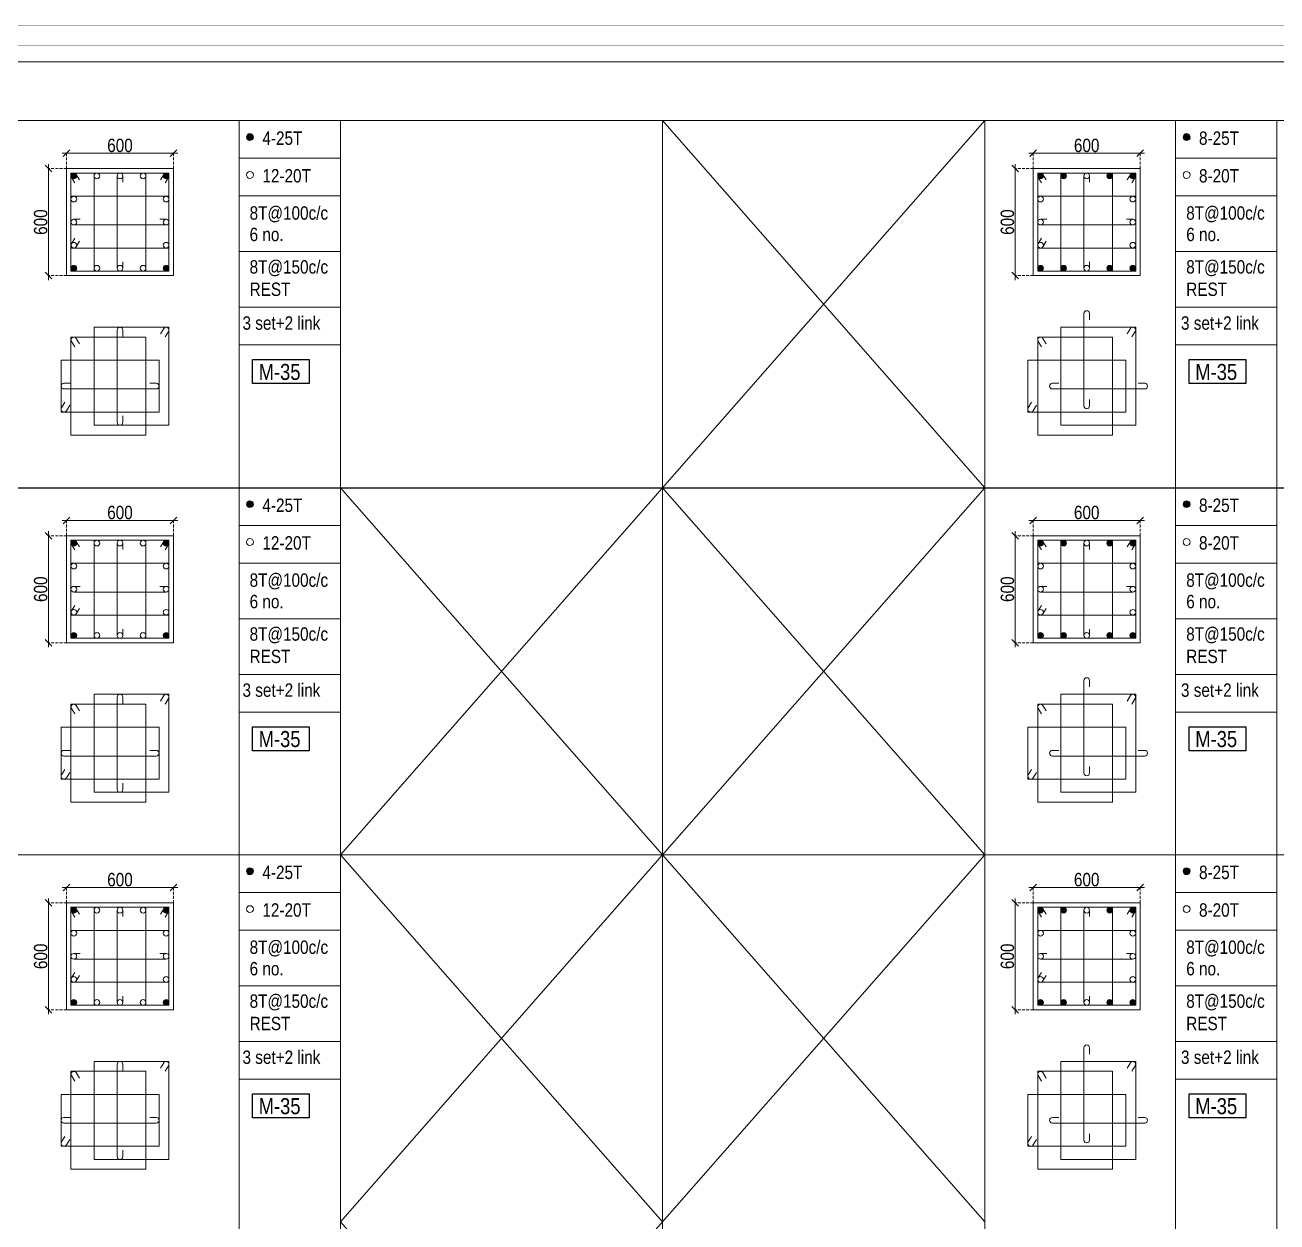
# Model space of a CAD drawing. Header units: millimetres. Extents: x 1112055 to 3390982, y -148532 to 766891.
# Drawn here: x 2237423 to 2265526, y 541078 to 567943 of the extents above; entities that cross this region are included whole.
import ezdxf
from ezdxf.enums import TextEntityAlignment as Align

# ---------------------------------------------------------------- set-up
doc = ezdxf.new("R2010")
doc.units = ezdxf.units.MM
doc.header["$PDMODE"] = 35
doc.header["$PDSIZE"] = -25
doc.linetypes.add('DASHED2', pattern=[0.375, 0.25, -0.125])
doc.linetypes.add('Hidden', pattern=[9.525, 6.35, -3.175])
for name, color, linetype, lineweight in [('B COL. SIZE DIM', 220, 'Continuous', 25), ('B COLSCH', 204, 'Continuous', 20), ('B COLUMN', 1, 'Hidden', 9), ('B STEEL', 34, 'Continuous', 15), ('B TITLE BLOCK', 250, 'Continuous', 0)]:
    doc.layers.add(name, color=color, linetype=linetype, lineweight=lineweight)
doc.layers.add('B TEXT', color=7, linetype='Continuous')
doc.styles.add('dim inside', font='romans.shx', dxfattribs={"width": 0.8, "height": 125})
doc.styles.add('SWINC', font='swissc.ttf')
doc.dimstyles.new('dim inside', dxfattribs={"dimtxt": 125, "dimasz": 100, "dimexe": 0, "dimexo": 0, "dimgap": 10, "dimtad": 0, "dimdec": 0, "dimzin": 0, "dimdsep": 46, "dimtxsty": 'dim inside', "dimblk": 'SMALL', "dimcen": 0.09, "dimadec": 0, "dimazin": 0, "dimtfac": 1, "dimtdec": 0, "dimtofl": 0, "dimtmove": 0, "dimatfit": 3, "dimfxl": 1, "dimtolj": 1, "dimtzin": 0, "dimarcsym": 2})

# ---------------------------------------------------------------- blocks, each defined once
blk = doc.blocks.new('_Oblique')
at = {"color": 0, "linetype": 'ByBlock', "lineweight": -2}
blk.add_line((-0.5, -0.5), (0.5, 0.5), dxfattribs=at)
blk = doc.blocks.new('*D3452')
at = {"layer": 'B COL. SIZE DIM', "color": 250, "lineweight": 9, "ltscale": 250, "transparency": 16777216}
blk.add_line((2259955, 548585), (2262555, 548585), dxfattribs=at)
at = {"layer": 'B COL. SIZE DIM', "color": 250, "linetype": 'DASHED2', "lineweight": 9, "ltscale": 250, "transparency": 16777216}
for p, q in [((2260055, 548240), (2260055, 548585)), ((2262455, 548240), (2262455, 548585))]:
    blk.add_line(p, q, dxfattribs=at)
at = {"layer": 'Defpoints', "color": 0, "transparency": 16777216}
for p in [(2262455, 548585), (2260055, 548240), (2262455, 548240)]:
    blk.add_point(p, dxfattribs=at)
at = {"layer": 'B COL. SIZE DIM', "color": 250, "lineweight": 9, "transparency": 16777216, "xscale": 150, "yscale": 150, "zscale": 150, "rotation": 180}
blk.add_blockref('_Oblique', (2260055, 548585), dxfattribs=at)
at = {"layer": 'B COL. SIZE DIM', "color": 250, "lineweight": 9, "transparency": 16777216, "xscale": 150, "yscale": 150, "zscale": 150}
blk.add_blockref('_Oblique', (2262455, 548585), dxfattribs=at)
at = {"layer": 'B COL. SIZE DIM', "color": 6, "transparency": 16777216, "insert": (2261255, 548760), "char_height": 300, "attachment_point": 5, "style": 'SWINC'}
blk.add_mtext('\\A1;600', dxfattribs=at)
blk = doc.blocks.new('*D3453')
at = {"layer": 'B COL. SIZE DIM', "color": 250, "lineweight": 9, "ltscale": 250, "transparency": 16777216}
blk.add_line((2259651, 548340), (2259651, 545740), dxfattribs=at)
at = {"layer": 'B COL. SIZE DIM', "color": 250, "linetype": 'DASHED2', "lineweight": 9, "ltscale": 250, "transparency": 16777216}
for p, q in [((2260055, 548240), (2259651, 548240)), ((2260055, 545840), (2259651, 545840))]:
    blk.add_line(p, q, dxfattribs=at)
at = {"layer": 'Defpoints', "color": 0, "transparency": 16777216}
for p in [(2260055, 548240), (2259651, 545840), (2260055, 545840)]:
    blk.add_point(p, dxfattribs=at)
at = {"layer": 'B COL. SIZE DIM', "color": 250, "lineweight": 9, "transparency": 16777216, "xscale": 150, "yscale": 150, "zscale": 150}
for p, rotation in [((2259651, 548240), 90), ((2259651, 545840), 270)]:
    blk.add_blockref('_Oblique', p, dxfattribs=dict(at, rotation=rotation))
at = {"layer": 'B COL. SIZE DIM', "color": 6, "transparency": 16777216, "insert": (2259476, 547040), "char_height": 300, "attachment_point": 5, "rotation": 90, "style": 'SWINC'}
blk.add_mtext('\\A1;600', dxfattribs=at)
blk = doc.blocks.new('*D3454')
at = {"layer": 'B COL. SIZE DIM', "color": 250, "lineweight": 9, "ltscale": 250, "transparency": 16777216}
blk.add_line((2259955, 556825), (2262555, 556825), dxfattribs=at)
at = {"layer": 'B COL. SIZE DIM', "color": 250, "linetype": 'DASHED2', "lineweight": 9, "ltscale": 250, "transparency": 16777216}
for p, q in [((2260055, 556480), (2260055, 556825)), ((2262455, 556480), (2262455, 556825))]:
    blk.add_line(p, q, dxfattribs=at)
at = {"layer": 'Defpoints', "color": 0, "transparency": 16777216}
for p in [(2262455, 556825), (2260055, 556480), (2262455, 556480)]:
    blk.add_point(p, dxfattribs=at)
at = {"layer": 'B COL. SIZE DIM', "color": 250, "lineweight": 9, "transparency": 16777216, "xscale": 150, "yscale": 150, "zscale": 150, "rotation": 180}
blk.add_blockref('_Oblique', (2260055, 556825), dxfattribs=at)
at = {"layer": 'B COL. SIZE DIM', "color": 250, "lineweight": 9, "transparency": 16777216, "xscale": 150, "yscale": 150, "zscale": 150}
blk.add_blockref('_Oblique', (2262455, 556825), dxfattribs=at)
at = {"layer": 'B COL. SIZE DIM', "color": 6, "transparency": 16777216, "insert": (2261255, 557000), "char_height": 300, "attachment_point": 5, "style": 'SWINC'}
blk.add_mtext('\\A1;600', dxfattribs=at)
blk = doc.blocks.new('*D3455')
at = {"layer": 'B COL. SIZE DIM', "color": 250, "lineweight": 9, "ltscale": 250, "transparency": 16777216}
blk.add_line((2259651, 556580), (2259651, 553980), dxfattribs=at)
at = {"layer": 'B COL. SIZE DIM', "color": 250, "linetype": 'DASHED2', "lineweight": 9, "ltscale": 250, "transparency": 16777216}
for p, q in [((2260055, 556480), (2259651, 556480)), ((2260055, 554080), (2259651, 554080))]:
    blk.add_line(p, q, dxfattribs=at)
at = {"layer": 'Defpoints', "color": 0, "transparency": 16777216}
for p in [(2260055, 556480), (2259651, 554080), (2260055, 554080)]:
    blk.add_point(p, dxfattribs=at)
at = {"layer": 'B COL. SIZE DIM', "color": 250, "lineweight": 9, "transparency": 16777216, "xscale": 150, "yscale": 150, "zscale": 150}
for p, rotation in [((2259651, 556480), 90), ((2259651, 554080), 270)]:
    blk.add_blockref('_Oblique', p, dxfattribs=dict(at, rotation=rotation))
at = {"layer": 'B COL. SIZE DIM', "color": 6, "transparency": 16777216, "insert": (2259476, 555280), "char_height": 300, "attachment_point": 5, "rotation": 90, "style": 'SWINC'}
blk.add_mtext('\\A1;600', dxfattribs=at)
blk = doc.blocks.new('*D3456')
at = {"layer": 'B COL. SIZE DIM', "color": 250, "lineweight": 9, "ltscale": 250, "transparency": 16777216}
blk.add_line((2259955, 565065), (2262555, 565065), dxfattribs=at)
at = {"layer": 'B COL. SIZE DIM', "color": 250, "linetype": 'DASHED2', "lineweight": 9, "ltscale": 250, "transparency": 16777216}
for p, q in [((2260055, 564720), (2260055, 565065)), ((2262455, 564720), (2262455, 565065))]:
    blk.add_line(p, q, dxfattribs=at)
at = {"layer": 'Defpoints', "color": 0, "transparency": 16777216}
for p in [(2262455, 565065), (2260055, 564720), (2262455, 564720)]:
    blk.add_point(p, dxfattribs=at)
at = {"layer": 'B COL. SIZE DIM', "color": 250, "lineweight": 9, "transparency": 16777216, "xscale": 150, "yscale": 150, "zscale": 150, "rotation": 180}
blk.add_blockref('_Oblique', (2260055, 565065), dxfattribs=at)
at = {"layer": 'B COL. SIZE DIM', "color": 250, "lineweight": 9, "transparency": 16777216, "xscale": 150, "yscale": 150, "zscale": 150}
blk.add_blockref('_Oblique', (2262455, 565065), dxfattribs=at)
at = {"layer": 'B COL. SIZE DIM', "color": 6, "transparency": 16777216, "insert": (2261255, 565240), "char_height": 300, "attachment_point": 5, "style": 'SWINC'}
blk.add_mtext('\\A1;600', dxfattribs=at)
blk = doc.blocks.new('*D3457')
at = {"layer": 'B COL. SIZE DIM', "color": 250, "lineweight": 9, "ltscale": 250, "transparency": 16777216}
blk.add_line((2259651, 564820), (2259651, 562220), dxfattribs=at)
at = {"layer": 'B COL. SIZE DIM', "color": 250, "linetype": 'DASHED2', "lineweight": 9, "ltscale": 250, "transparency": 16777216}
for p, q in [((2260055, 564720), (2259651, 564720)), ((2260055, 562320), (2259651, 562320))]:
    blk.add_line(p, q, dxfattribs=at)
at = {"layer": 'Defpoints', "color": 0, "transparency": 16777216}
for p in [(2260055, 564720), (2259651, 562320), (2260055, 562320)]:
    blk.add_point(p, dxfattribs=at)
at = {"layer": 'B COL. SIZE DIM', "color": 250, "lineweight": 9, "transparency": 16777216, "xscale": 150, "yscale": 150, "zscale": 150}
for p, rotation in [((2259651, 564720), 90), ((2259651, 562320), 270)]:
    blk.add_blockref('_Oblique', p, dxfattribs=dict(at, rotation=rotation))
at = {"layer": 'B COL. SIZE DIM', "color": 6, "transparency": 16777216, "insert": (2259476, 563520), "char_height": 300, "attachment_point": 5, "rotation": 90, "style": 'SWINC'}
blk.add_mtext('\\A1;600', dxfattribs=at)
blk = doc.blocks.new('*D3388')
at = {"layer": 'B COL. SIZE DIM', "color": 250, "lineweight": 9, "ltscale": 250, "transparency": 16777216}
blk.add_line((2238254, 548585), (2240854, 548585), dxfattribs=at)
at = {"layer": 'B COL. SIZE DIM', "color": 250, "linetype": 'DASHED2', "lineweight": 9, "ltscale": 250, "transparency": 16777216}
for p, q in [((2238354, 548240), (2238354, 548585)), ((2240754, 548240), (2240754, 548585))]:
    blk.add_line(p, q, dxfattribs=at)
at = {"layer": 'Defpoints', "color": 0, "transparency": 16777216}
for p in [(2240754, 548585), (2238354, 548240), (2240754, 548240)]:
    blk.add_point(p, dxfattribs=at)
at = {"layer": 'B COL. SIZE DIM', "color": 250, "lineweight": 9, "transparency": 16777216, "xscale": 150, "yscale": 150, "zscale": 150, "rotation": 180}
blk.add_blockref('_Oblique', (2238354, 548585), dxfattribs=at)
at = {"layer": 'B COL. SIZE DIM', "color": 250, "lineweight": 9, "transparency": 16777216, "xscale": 150, "yscale": 150, "zscale": 150}
blk.add_blockref('_Oblique', (2240754, 548585), dxfattribs=at)
at = {"layer": 'B COL. SIZE DIM', "color": 6, "transparency": 16777216, "insert": (2239554, 548760), "char_height": 300, "attachment_point": 5, "style": 'SWINC'}
blk.add_mtext('\\A1;600', dxfattribs=at)
blk = doc.blocks.new('*D3389')
at = {"layer": 'B COL. SIZE DIM', "color": 250, "lineweight": 9, "ltscale": 250, "transparency": 16777216}
blk.add_line((2237950, 548340), (2237950, 545740), dxfattribs=at)
at = {"layer": 'B COL. SIZE DIM', "color": 250, "linetype": 'DASHED2', "lineweight": 9, "ltscale": 250, "transparency": 16777216}
for p, q in [((2238354, 548240), (2237950, 548240)), ((2238354, 545840), (2237950, 545840))]:
    blk.add_line(p, q, dxfattribs=at)
at = {"layer": 'Defpoints', "color": 0, "transparency": 16777216}
for p in [(2238354, 548240), (2237950, 545840), (2238354, 545840)]:
    blk.add_point(p, dxfattribs=at)
at = {"layer": 'B COL. SIZE DIM', "color": 250, "lineweight": 9, "transparency": 16777216, "xscale": 150, "yscale": 150, "zscale": 150}
for p, rotation in [((2237950, 548240), 90), ((2237950, 545840), 270)]:
    blk.add_blockref('_Oblique', p, dxfattribs=dict(at, rotation=rotation))
at = {"layer": 'B COL. SIZE DIM', "color": 6, "transparency": 16777216, "insert": (2237775, 547040), "char_height": 300, "attachment_point": 5, "rotation": 90, "style": 'SWINC'}
blk.add_mtext('\\A1;600', dxfattribs=at)
blk = doc.blocks.new('*D3390')
at = {"layer": 'B COL. SIZE DIM', "color": 250, "lineweight": 9, "ltscale": 250, "transparency": 16777216}
blk.add_line((2238254, 556825), (2240854, 556825), dxfattribs=at)
at = {"layer": 'B COL. SIZE DIM', "color": 250, "linetype": 'DASHED2', "lineweight": 9, "ltscale": 250, "transparency": 16777216}
for p, q in [((2238354, 556480), (2238354, 556825)), ((2240754, 556480), (2240754, 556825))]:
    blk.add_line(p, q, dxfattribs=at)
at = {"layer": 'Defpoints', "color": 0, "transparency": 16777216}
for p in [(2240754, 556825), (2238354, 556480), (2240754, 556480)]:
    blk.add_point(p, dxfattribs=at)
at = {"layer": 'B COL. SIZE DIM', "color": 250, "lineweight": 9, "transparency": 16777216, "xscale": 150, "yscale": 150, "zscale": 150, "rotation": 180}
blk.add_blockref('_Oblique', (2238354, 556825), dxfattribs=at)
at = {"layer": 'B COL. SIZE DIM', "color": 250, "lineweight": 9, "transparency": 16777216, "xscale": 150, "yscale": 150, "zscale": 150}
blk.add_blockref('_Oblique', (2240754, 556825), dxfattribs=at)
at = {"layer": 'B COL. SIZE DIM', "color": 6, "transparency": 16777216, "insert": (2239554, 557000), "char_height": 300, "attachment_point": 5, "style": 'SWINC'}
blk.add_mtext('\\A1;600', dxfattribs=at)
blk = doc.blocks.new('*D3391')
at = {"layer": 'B COL. SIZE DIM', "color": 250, "lineweight": 9, "ltscale": 250, "transparency": 16777216}
blk.add_line((2237950, 556580), (2237950, 553980), dxfattribs=at)
at = {"layer": 'B COL. SIZE DIM', "color": 250, "linetype": 'DASHED2', "lineweight": 9, "ltscale": 250, "transparency": 16777216}
for p, q in [((2238354, 556480), (2237950, 556480)), ((2238354, 554080), (2237950, 554080))]:
    blk.add_line(p, q, dxfattribs=at)
at = {"layer": 'Defpoints', "color": 0, "transparency": 16777216}
for p in [(2238354, 556480), (2237950, 554080), (2238354, 554080)]:
    blk.add_point(p, dxfattribs=at)
at = {"layer": 'B COL. SIZE DIM', "color": 250, "lineweight": 9, "transparency": 16777216, "xscale": 150, "yscale": 150, "zscale": 150}
for p, rotation in [((2237950, 556480), 90), ((2237950, 554080), 270)]:
    blk.add_blockref('_Oblique', p, dxfattribs=dict(at, rotation=rotation))
at = {"layer": 'B COL. SIZE DIM', "color": 6, "transparency": 16777216, "insert": (2237775, 555280), "char_height": 300, "attachment_point": 5, "rotation": 90, "style": 'SWINC'}
blk.add_mtext('\\A1;600', dxfattribs=at)
blk = doc.blocks.new('*D3392')
at = {"layer": 'B COL. SIZE DIM', "color": 250, "lineweight": 9, "ltscale": 250, "transparency": 16777216}
blk.add_line((2238254, 565065), (2240854, 565065), dxfattribs=at)
at = {"layer": 'B COL. SIZE DIM', "color": 250, "linetype": 'DASHED2', "lineweight": 9, "ltscale": 250, "transparency": 16777216}
for p, q in [((2238354, 564720), (2238354, 565065)), ((2240754, 564720), (2240754, 565065))]:
    blk.add_line(p, q, dxfattribs=at)
at = {"layer": 'Defpoints', "color": 0, "transparency": 16777216}
for p in [(2240754, 565065), (2238354, 564720), (2240754, 564720)]:
    blk.add_point(p, dxfattribs=at)
at = {"layer": 'B COL. SIZE DIM', "color": 250, "lineweight": 9, "transparency": 16777216, "xscale": 150, "yscale": 150, "zscale": 150, "rotation": 180}
blk.add_blockref('_Oblique', (2238354, 565065), dxfattribs=at)
at = {"layer": 'B COL. SIZE DIM', "color": 250, "lineweight": 9, "transparency": 16777216, "xscale": 150, "yscale": 150, "zscale": 150}
blk.add_blockref('_Oblique', (2240754, 565065), dxfattribs=at)
at = {"layer": 'B COL. SIZE DIM', "color": 6, "transparency": 16777216, "insert": (2239554, 565240), "char_height": 300, "attachment_point": 5, "style": 'SWINC'}
blk.add_mtext('\\A1;600', dxfattribs=at)
blk = doc.blocks.new('*D3393')
at = {"layer": 'B COL. SIZE DIM', "color": 250, "lineweight": 9, "ltscale": 250, "transparency": 16777216}
blk.add_line((2237950, 564820), (2237950, 562220), dxfattribs=at)
at = {"layer": 'B COL. SIZE DIM', "color": 250, "linetype": 'DASHED2', "lineweight": 9, "ltscale": 250, "transparency": 16777216}
for p, q in [((2238354, 564720), (2237950, 564720)), ((2238354, 562320), (2237950, 562320))]:
    blk.add_line(p, q, dxfattribs=at)
at = {"layer": 'Defpoints', "color": 0, "transparency": 16777216}
for p in [(2238354, 564720), (2237950, 562320), (2238354, 562320)]:
    blk.add_point(p, dxfattribs=at)
at = {"layer": 'B COL. SIZE DIM', "color": 250, "lineweight": 9, "transparency": 16777216, "xscale": 150, "yscale": 150, "zscale": 150}
for p, rotation in [((2237950, 564720), 90), ((2237950, 562320), 270)]:
    blk.add_blockref('_Oblique', p, dxfattribs=dict(at, rotation=rotation))
at = {"layer": 'B COL. SIZE DIM', "color": 6, "transparency": 16777216, "insert": (2237775, 563520), "char_height": 300, "attachment_point": 5, "rotation": 90, "style": 'SWINC'}
blk.add_mtext('\\A1;600', dxfattribs=at)

msp = doc.modelspace()

# ---------------------------------------------------------------- hatches: boundary and pattern name
at = {"layer": 'B STEEL', "lineweight": 9, "ltscale": 0.5}
h = msp.add_hatch(color=34, dxfattribs=at)
edge = h.paths.add_edge_path()
edge.add_arc((2242472.6, 565428.9), 76.8, 0, 360)
h = msp.add_hatch(color=34, dxfattribs=at)
edge = h.paths.add_edge_path()
edge.add_arc((2263498, 565428.9), 76.8, 0, 360)
h = msp.add_hatch(color=34, dxfattribs=at)
edge = h.paths.add_edge_path()
edge.add_arc((2238518.2, 564555.7), 64, 0, 360)
h = msp.add_hatch(color=34, dxfattribs=at)
edge = h.paths.add_edge_path()
edge.add_arc((2240590.2, 564555.7), 64, 180, 540, ccw=False)
h = msp.add_hatch(color=34, dxfattribs=at)
edge = h.paths.add_edge_path()
edge.add_arc((2260218.9, 564555.7), 64, 0, 360)
at = {"layer": 'B STEEL'}
h = msp.add_hatch(color=34, dxfattribs=at)
edge = h.paths.add_edge_path()
edge.add_arc((2260736.9, 564555.7), 64, 0, 360)
h = msp.add_hatch(color=34, dxfattribs=at)
edge = h.paths.add_edge_path()
edge.add_arc((2261772.8, 564555.7), 64, 0, 360)
at = {"layer": 'B STEEL', "lineweight": 9, "ltscale": 0.5}
h = msp.add_hatch(color=34, dxfattribs=at)
edge = h.paths.add_edge_path()
edge.add_arc((2262290.8, 564555.7), 64, 180, 540, ccw=False)
h = msp.add_hatch(color=34, dxfattribs=at)
edge = h.paths.add_edge_path()
edge.add_arc((2238518.2, 562483.8), 64, 0, 360, ccw=False)
h = msp.add_hatch(color=34, dxfattribs=at)
edge = h.paths.add_edge_path()
edge.add_arc((2240590.2, 562483.8), 64, -180, 180)
h = msp.add_hatch(color=34, dxfattribs=at)
edge = h.paths.add_edge_path()
edge.add_arc((2260218.9, 562483.8), 64, 0, 360, ccw=False)
at = {"layer": 'B STEEL'}
h = msp.add_hatch(color=34, dxfattribs=at)
edge = h.paths.add_edge_path()
edge.add_arc((2260736.9, 562483.8), 64, 0, 360)
h = msp.add_hatch(color=34, dxfattribs=at)
edge = h.paths.add_edge_path()
edge.add_arc((2261772.8, 562483.8), 64, 0, 360)
at = {"layer": 'B STEEL', "lineweight": 9, "ltscale": 0.5}
h = msp.add_hatch(color=34, dxfattribs=at)
edge = h.paths.add_edge_path()
edge.add_arc((2262290.8, 562483.8), 64, -180, 180)
h = msp.add_hatch(color=34, dxfattribs=at)
edge = h.paths.add_edge_path()
edge.add_arc((2242472.6, 557189.1), 76.8, 0, 360)
h = msp.add_hatch(color=34, dxfattribs=at)
edge = h.paths.add_edge_path()
edge.add_arc((2263498, 557189.1), 76.8, 0, 360)
h = msp.add_hatch(color=34, dxfattribs=at)
edge = h.paths.add_edge_path()
edge.add_arc((2238518.2, 556315.9), 64, 0, 360)
h = msp.add_hatch(color=34, dxfattribs=at)
edge = h.paths.add_edge_path()
edge.add_arc((2240590.2, 556315.9), 64, 180, 540, ccw=False)
h = msp.add_hatch(color=34, dxfattribs=at)
edge = h.paths.add_edge_path()
edge.add_arc((2260218.9, 556315.9), 64, 0, 360)
at = {"layer": 'B STEEL'}
h = msp.add_hatch(color=34, dxfattribs=at)
edge = h.paths.add_edge_path()
edge.add_arc((2260736.9, 556315.9), 64, 0, 360)
h = msp.add_hatch(color=34, dxfattribs=at)
edge = h.paths.add_edge_path()
edge.add_arc((2261772.8, 556315.9), 64, 0, 360)
at = {"layer": 'B STEEL', "lineweight": 9, "ltscale": 0.5}
h = msp.add_hatch(color=34, dxfattribs=at)
edge = h.paths.add_edge_path()
edge.add_arc((2262290.8, 556315.9), 64, 180, 540, ccw=False)
h = msp.add_hatch(color=34, dxfattribs=at)
edge = h.paths.add_edge_path()
edge.add_arc((2238518.2, 554243.9), 64, 0, 360, ccw=False)
h = msp.add_hatch(color=34, dxfattribs=at)
edge = h.paths.add_edge_path()
edge.add_arc((2240590.2, 554243.9), 64, -180, 180)
h = msp.add_hatch(color=34, dxfattribs=at)
edge = h.paths.add_edge_path()
edge.add_arc((2260218.9, 554243.9), 64, 0, 360, ccw=False)
at = {"layer": 'B STEEL'}
h = msp.add_hatch(color=34, dxfattribs=at)
edge = h.paths.add_edge_path()
edge.add_arc((2260736.9, 554243.9), 64, 0, 360)
h = msp.add_hatch(color=34, dxfattribs=at)
edge = h.paths.add_edge_path()
edge.add_arc((2261772.8, 554243.9), 64, 0, 360)
at = {"layer": 'B STEEL', "lineweight": 9, "ltscale": 0.5}
h = msp.add_hatch(color=34, dxfattribs=at)
edge = h.paths.add_edge_path()
edge.add_arc((2262290.8, 554243.9), 64, -180, 180)
h = msp.add_hatch(color=34, dxfattribs=at)
edge = h.paths.add_edge_path()
edge.add_arc((2242472.6, 548949.2), 76.8, 0, 360)
h = msp.add_hatch(color=34, dxfattribs=at)
edge = h.paths.add_edge_path()
edge.add_arc((2263498, 548949.2), 76.8, 0, 360)
h = msp.add_hatch(color=34, dxfattribs=at)
edge = h.paths.add_edge_path()
edge.add_arc((2238518.2, 548076), 64, 0, 360)
h = msp.add_hatch(color=34, dxfattribs=at)
edge = h.paths.add_edge_path()
edge.add_arc((2240590.2, 548076), 64, 180, 540, ccw=False)
h = msp.add_hatch(color=34, dxfattribs=at)
edge = h.paths.add_edge_path()
edge.add_arc((2260218.9, 548076), 64, 0, 360)
at = {"layer": 'B STEEL'}
h = msp.add_hatch(color=34, dxfattribs=at)
edge = h.paths.add_edge_path()
edge.add_arc((2260736.9, 548076), 64, 0, 360)
h = msp.add_hatch(color=34, dxfattribs=at)
edge = h.paths.add_edge_path()
edge.add_arc((2261772.8, 548076), 64, 0, 360)
at = {"layer": 'B STEEL', "lineweight": 9, "ltscale": 0.5}
h = msp.add_hatch(color=34, dxfattribs=at)
edge = h.paths.add_edge_path()
edge.add_arc((2262290.8, 548076), 64, 180, 540, ccw=False)
h = msp.add_hatch(color=34, dxfattribs=at)
edge = h.paths.add_edge_path()
edge.add_arc((2238518.2, 546004.1), 64, 0, 360, ccw=False)
h = msp.add_hatch(color=34, dxfattribs=at)
edge = h.paths.add_edge_path()
edge.add_arc((2240590.2, 546004.1), 64, -180, 180)
h = msp.add_hatch(color=34, dxfattribs=at)
edge = h.paths.add_edge_path()
edge.add_arc((2260218.9, 546004.1), 64, 0, 360, ccw=False)
at = {"layer": 'B STEEL'}
h = msp.add_hatch(color=34, dxfattribs=at)
edge = h.paths.add_edge_path()
edge.add_arc((2260736.9, 546004.1), 64, 0, 360)
h = msp.add_hatch(color=34, dxfattribs=at)
edge = h.paths.add_edge_path()
edge.add_arc((2261772.8, 546004.1), 64, 0, 360)
at = {"layer": 'B STEEL', "lineweight": 9, "ltscale": 0.5}
h = msp.add_hatch(color=34, dxfattribs=at)
edge = h.paths.add_edge_path()
edge.add_arc((2262290.8, 546004.1), 64, -180, 180)

# ---------------------------------------------------------------- linework, layer by layer
msp.add_line((2210905.9, 557557.4), (2341712.4, 557557.4))
at = {"layer": 'B COLSCH', "color": 250, "lineweight": 0}
for p, q in [((2210905.9, 567116.2), (2340021.1, 567116.2)), ((2210905.9, 565797.2), (2340021.1, 565797.2)), ((2242226.3, 565797.2), (2242226.3, 516358.1)), ((2244500.7, 565797.2), (2244500.7, 507483)), ((2251734.2, 565797.2), (2251734.2, 507483)), ((2258967.8, 565797.2), (2258967.8, 507483)), ((2263251.8, 565797.2), (2263251.8, 516358.1)), ((2265526.1, 565797.2), (2265526.1, 507483)), ((2242226.3, 564952.2), (2244500.7, 564952.2)), ((2263251.8, 564952.2), (2265526.1, 564952.2)), ((2242226.3, 564107.2), (2244500.7, 564107.2)), ((2263251.8, 564107.2), (2265526.1, 564107.2)), ((2242226.3, 562857.5), (2244500.7, 562857.5)), ((2263251.8, 562857.5), (2265526.1, 562857.5)), ((2242226.3, 561607.7), (2244500.7, 561607.7)), ((2263251.8, 561607.7), (2265526.1, 561607.7)), ((2242226.3, 560762.7), (2244500.7, 560762.7)), ((2263251.8, 560762.7), (2265526.1, 560762.7)), ((2210905.9, 557557.4), (2340021.1, 557557.4)), ((2242226.3, 556712.4), (2244500.7, 556712.4)), ((2263251.8, 556712.4), (2265526.1, 556712.4)), ((2242226.3, 555867.4), (2244500.7, 555867.4)), ((2263251.8, 555867.4), (2265526.1, 555867.4)), ((2242226.3, 554617.6), (2244500.7, 554617.6)), ((2263251.8, 554617.6), (2265526.1, 554617.6)), ((2242226.3, 553367.8), (2244500.7, 553367.8)), ((2263251.8, 553367.8), (2265526.1, 553367.8)), ((2242226.3, 552522.8), (2244500.7, 552522.8)), ((2263251.8, 552522.8), (2265526.1, 552522.8)), ((2210905.9, 549317.5), (2340021.1, 549317.5)), ((2242226.3, 548472.5), (2244500.7, 548472.5)), ((2263251.8, 548472.5), (2265526.1, 548472.5)), ((2242226.3, 547627.5), (2244500.7, 547627.5)), ((2263251.8, 547627.5), (2265526.1, 547627.5)), ((2242226.3, 546377.8), (2244500.7, 546377.8)), ((2263251.8, 546377.8), (2265526.1, 546377.8)), ((2242226.3, 545128), (2244500.7, 545128)), ((2263251.8, 545128), (2265526.1, 545128)), ((2242226.3, 544283), (2244500.7, 544283)), ((2263251.8, 544283), (2265526.1, 544283))]:
    msp.add_line(p, q, dxfattribs=at)
for points in [[(2258967.8, 541077.7), (2258967.8, 541077.7), (2251734.2, 549317.5), (2258967.8, 557557.4), (2251734.2, 565797.2)], [(2251734.2, 541077.7), (2251734.2, 541077.7), (2258967.8, 549317.5), (2251734.2, 557557.4), (2258967.8, 565797.2)], [(2244500.7, 532837.8), (2244500.7, 532837.8), (2251734.2, 541077.7), (2244500.7, 549317.5), (2251734.2, 557557.4)], [(2251734.2, 532837.8), (2251734.2, 532837.8), (2244500.7, 541077.7), (2251734.2, 549317.5), (2244500.7, 557557.4)]]:
    msp.add_lwpolyline(points, dxfattribs=at)
at = {"layer": 'B COLUMN', "color": 1, "linetype": 'ByBlock', "lineweight": 20}
for points in [[(2238354.2, 562319.7), (2240754.2, 562319.7), (2240754.2, 564719.7), (2238354.2, 564719.7)], [(2260054.9, 562319.7), (2262454.9, 562319.7), (2262454.9, 564719.7), (2260054.9, 564719.7)], [(2238354.2, 554079.9), (2240754.2, 554079.9), (2240754.2, 556479.9), (2238354.2, 556479.9)], [(2260054.9, 554079.9), (2262454.9, 554079.9), (2262454.9, 556479.9), (2260054.9, 556479.9)], [(2238354.2, 545840.1), (2240754.2, 545840.1), (2240754.2, 548240.1), (2238354.2, 548240.1)], [(2260054.9, 545840.1), (2262454.9, 545840.1), (2262454.9, 548240.1), (2260054.9, 548240.1)]]:
    msp.add_lwpolyline(points, close=True, dxfattribs=at)
at = {"layer": 'B STEEL', "color": 34, "lineweight": 9, "ltscale": 0.5}
for points in [[(2238538.5, 564400.7), (2238463.7, 564522.2, -1), (2238572.8, 564589.3), (2238647.5, 564467.8)], [(2239618.2, 562626.4), (2239618.2, 562483.8, -1), (2239490.2, 562483.8), (2239490.2, 564555.7, -1), (2239618.2, 564555.7), (2239618.2, 564413.1)], [(2240570, 564400.7), (2240644.7, 564522.2, 1), (2240535.7, 564589.3), (2240460.9, 564467.8)], [(2260239.1, 564400.7), (2260164.4, 564522.2, -1), (2260273.4, 564589.3), (2260348.2, 564467.8)], [(2261318.9, 562626.4), (2261318.9, 562483.8, -1), (2261190.8, 562483.8), (2261190.8, 564555.7, -1), (2261318.9, 564555.7), (2261318.9, 564413.1)], [(2262270.6, 564400.7), (2262345.4, 564522.2, 1), (2262236.3, 564589.3), (2262161.5, 564467.8)], [(2240447.6, 563583.8), (2240590.2, 563583.8, -1), (2240590.2, 563455.7), (2238518.2, 563455.7, -1), (2238518.2, 563583.8), (2238660.9, 563583.8)], [(2262148.2, 563583.8), (2262290.8, 563583.8, -1), (2262290.8, 563455.7), (2260218.9, 563455.7, -1), (2260218.9, 563583.8), (2260361.5, 563583.8)], [(2238538.5, 563156.8), (2238463.7, 563035.3, 1), (2238572.8, 562968.2), (2238647.5, 563089.7)], [(2260239.1, 563156.8), (2260164.4, 563035.3, 1), (2260273.4, 562968.2), (2260348.2, 563089.7)], [(2261318.9, 559538.9), (2261318.9, 559396.3, -1), (2261190.8, 559396.3), (2261190.8, 561468.2, -1), (2261318.9, 561468.2), (2261318.9, 561325.6)], [(2239618.2, 559168.6), (2239618.2, 559026, -1), (2239490.2, 559026), (2239490.2, 561097.9, -1), (2239618.2, 561097.9), (2239618.2, 560955.3)], [(2240570, 560942.9), (2240644.7, 561064.4, 1), (2240535.7, 561131.5), (2240460.9, 561010)], [(2262270.6, 560942.9), (2262345.4, 561064.4, 1), (2262236.3, 561131.5), (2262161.5, 561010)], [(2238538.5, 560719.8), (2238463.7, 560841.3, -1), (2238572.8, 560908.4), (2238647.5, 560786.9)], [(2260239.1, 560719.8), (2260164.4, 560841.3, -1), (2260273.4, 560908.4), (2260348.2, 560786.9)], [(2240226.3, 559902.9), (2240368.9, 559902.9, -1), (2240368.9, 559774.9), (2238297, 559774.9, -1), (2238297, 559902.9), (2238439.6, 559902.9)], [(2262413.8, 559902.9), (2262556.4, 559902.9, -1), (2262556.4, 559774.9), (2260484.4, 559774.9, -1), (2260484.4, 559902.9), (2260627.1, 559902.9)], [(2238317.2, 559475.9), (2238242.4, 559354.5, 1), (2238351.5, 559287.3), (2238426.2, 559408.8)], [(2260017.8, 559475.9), (2259943.1, 559354.5, 1), (2260052.1, 559287.3), (2260126.9, 559408.8)], [(2238538.5, 556160.8), (2238463.7, 556282.3, -1), (2238572.8, 556349.4), (2238647.5, 556228)], [(2239618.2, 554386.6), (2239618.2, 554243.9, -1), (2239490.2, 554243.9), (2239490.2, 556315.9, -1), (2239618.2, 556315.9), (2239618.2, 556173.2)], [(2240570, 556160.8), (2240644.7, 556282.3, 1), (2240535.7, 556349.4), (2240460.9, 556228)], [(2260239.1, 556160.8), (2260164.4, 556282.3, -1), (2260273.4, 556349.4), (2260348.2, 556228)], [(2261318.9, 554386.6), (2261318.9, 554243.9, -1), (2261190.8, 554243.9), (2261190.8, 556315.9, -1), (2261318.9, 556315.9), (2261318.9, 556173.2)], [(2262270.6, 556160.8), (2262345.4, 556282.3, 1), (2262236.3, 556349.4), (2262161.5, 556228)], [(2240447.6, 555343.9), (2240590.2, 555343.9, -1), (2240590.2, 555215.9), (2238518.2, 555215.9, -1), (2238518.2, 555343.9), (2238660.9, 555343.9)], [(2262148.2, 555343.9), (2262290.8, 555343.9, -1), (2262290.8, 555215.9), (2260218.9, 555215.9, -1), (2260218.9, 555343.9), (2260361.5, 555343.9)], [(2238538.5, 554916.9), (2238463.7, 554795.5, 1), (2238572.8, 554728.4), (2238647.5, 554849.8)], [(2260239.1, 554916.9), (2260164.4, 554795.5, 1), (2260273.4, 554728.4), (2260348.2, 554849.8)], [(2261318.9, 551299.1), (2261318.9, 551156.4, -1), (2261190.8, 551156.4), (2261190.8, 553228.4, -1), (2261318.9, 553228.4), (2261318.9, 553085.7)], [(2239618.2, 550928.8), (2239618.2, 550786.1, -1), (2239490.2, 550786.1), (2239490.2, 552858.1, -1), (2239618.2, 552858.1), (2239618.2, 552715.5)], [(2240570, 552703.1), (2240644.7, 552824.5, 1), (2240535.7, 552891.7), (2240460.9, 552770.2)], [(2262270.6, 552703.1), (2262345.4, 552824.5, 1), (2262236.3, 552891.7), (2262161.5, 552770.2)], [(2238538.5, 552480), (2238463.7, 552601.5, -1), (2238572.8, 552668.6), (2238647.5, 552547.1)], [(2260239.1, 552480), (2260164.4, 552601.5, -1), (2260273.4, 552668.6), (2260348.2, 552547.1)], [(2240226.3, 551663.1), (2240368.9, 551663.1, -1), (2240368.9, 551535), (2238297, 551535, -1), (2238297, 551663.1), (2238439.6, 551663.1)], [(2262413.8, 551663.1), (2262556.4, 551663.1, -1), (2262556.4, 551535), (2260484.4, 551535, -1), (2260484.4, 551663.1), (2260627.1, 551663.1)], [(2238317.2, 551236.1), (2238242.4, 551114.6, 1), (2238351.5, 551047.5), (2238426.2, 551169)], [(2260017.8, 551236.1), (2259943.1, 551114.6, 1), (2260052.1, 551047.5), (2260126.9, 551169)], [(2238538.5, 547921), (2238463.7, 548042.5, -1), (2238572.8, 548109.6), (2238647.5, 547988.1)], [(2239618.2, 546146.7), (2239618.2, 546004.1, -1), (2239490.2, 546004.1), (2239490.2, 548076, -1), (2239618.2, 548076), (2239618.2, 547933.4)], [(2240570, 547921), (2240644.7, 548042.5, 1), (2240535.7, 548109.6), (2240460.9, 547988.1)], [(2260239.1, 547921), (2260164.4, 548042.5, -1), (2260273.4, 548109.6), (2260348.2, 547988.1)], [(2261318.9, 546146.7), (2261318.9, 546004.1, -1), (2261190.8, 546004.1), (2261190.8, 548076, -1), (2261318.9, 548076), (2261318.9, 547933.4)], [(2262270.6, 547921), (2262345.4, 548042.5, 1), (2262236.3, 548109.6), (2262161.5, 547988.1)], [(2240447.6, 547104.1), (2240590.2, 547104.1, -1), (2240590.2, 546976), (2238518.2, 546976, -1), (2238518.2, 547104.1), (2238660.9, 547104.1)], [(2262148.2, 547104.1), (2262290.8, 547104.1, -1), (2262290.8, 546976), (2260218.9, 546976, -1), (2260218.9, 547104.1), (2260361.5, 547104.1)], [(2238538.5, 546677.1), (2238463.7, 546555.6, 1), (2238572.8, 546488.5), (2238647.5, 546610)], [(2260239.1, 546677.1), (2260164.4, 546555.6, 1), (2260273.4, 546488.5), (2260348.2, 546610)], [(2261318.9, 543059.2), (2261318.9, 542916.6, -1), (2261190.8, 542916.6), (2261190.8, 544988.5, -1), (2261318.9, 544988.5), (2261318.9, 544845.9)], [(2239618.2, 542688.9), (2239618.2, 542546.3, -1), (2239490.2, 542546.3), (2239490.2, 544618.3, -1), (2239618.2, 544618.3), (2239618.2, 544475.6)], [(2240570, 544463.2), (2240644.7, 544584.7, 1), (2240535.7, 544651.8), (2240460.9, 544530.3)], [(2262270.6, 544463.2), (2262345.4, 544584.7, 1), (2262236.3, 544651.8), (2262161.5, 544530.3)], [(2238538.5, 544240.1), (2238463.7, 544361.6, -1), (2238572.8, 544428.7), (2238647.5, 544307.3)], [(2260239.1, 544240.1), (2260164.4, 544361.6, -1), (2260273.4, 544428.7), (2260348.2, 544307.3)], [(2240226.3, 543423.2), (2240368.9, 543423.2, -1), (2240368.9, 543295.2), (2238297, 543295.2, -1), (2238297, 543423.2), (2238439.6, 543423.2)], [(2262413.8, 543423.2), (2262556.4, 543423.2, -1), (2262556.4, 543295.2), (2260484.4, 543295.2, -1), (2260484.4, 543423.2), (2260627.1, 543423.2)], [(2238317.2, 542996.2), (2238242.4, 542874.8, 1), (2238351.5, 542807.7), (2238426.2, 542929.1)], [(2260017.8, 542996.2), (2259943.1, 542874.8, 1), (2260052.1, 542807.7), (2260126.9, 542929.1)]]:
    msp.add_lwpolyline(points, format="xyb", dxfattribs=at)
for points in [[(2240136.2, 564619.7), (2240136.2, 562419.7), (2238454.2, 562419.7), (2238454.2, 564619.7)], [(2240654.2, 564619.7), (2240654.2, 562419.7), (2238972.2, 562419.7), (2238972.2, 564619.7)], [(2261836.9, 564619.7), (2261836.9, 562419.7), (2260154.9, 562419.7), (2260154.9, 564619.7)], [(2262354.9, 564619.7), (2262354.9, 562419.7), (2260672.8, 562419.7), (2260672.8, 564619.7)], [(2238454.2, 562937.7), (2240654.2, 562937.7), (2240654.2, 564101.7), (2238454.2, 564101.7)], [(2260154.9, 562937.7), (2262354.9, 562937.7), (2262354.9, 564101.7), (2260154.9, 564101.7)], [(2240654.2, 561162), (2240654.2, 558962), (2238972.2, 558962), (2238972.2, 561162)], [(2262354.9, 561162), (2262354.9, 558962), (2260672.8, 558962), (2260672.8, 561162)], [(2240136.2, 560938.9), (2240136.2, 558738.9), (2238454.2, 558738.9), (2238454.2, 560938.9)], [(2261836.9, 560938.9), (2261836.9, 558738.9), (2260154.9, 558738.9), (2260154.9, 560938.9)], [(2238232.9, 559256.9), (2240432.9, 559256.9), (2240432.9, 560420.9), (2238232.9, 560420.9)], [(2259933.6, 559256.9), (2262133.6, 559256.9), (2262133.6, 560420.9), (2259933.6, 560420.9)], [(2240136.2, 556379.9), (2240136.2, 554179.9), (2238454.2, 554179.9), (2238454.2, 556379.9)], [(2240654.2, 556379.9), (2240654.2, 554179.9), (2238972.2, 554179.9), (2238972.2, 556379.9)], [(2261836.9, 556379.9), (2261836.9, 554179.9), (2260154.9, 554179.9), (2260154.9, 556379.9)], [(2262354.9, 556379.9), (2262354.9, 554179.9), (2260672.8, 554179.9), (2260672.8, 556379.9)], [(2238454.2, 554697.9), (2240654.2, 554697.9), (2240654.2, 555861.9), (2238454.2, 555861.9)], [(2260154.9, 554697.9), (2262354.9, 554697.9), (2262354.9, 555861.9), (2260154.9, 555861.9)], [(2240654.2, 552922.1), (2240654.2, 550722.1), (2238972.2, 550722.1), (2238972.2, 552922.1)], [(2262354.9, 552922.1), (2262354.9, 550722.1), (2260672.8, 550722.1), (2260672.8, 552922.1)], [(2240136.2, 552699), (2240136.2, 550499), (2238454.2, 550499), (2238454.2, 552699)], [(2261836.9, 552699), (2261836.9, 550499), (2260154.9, 550499), (2260154.9, 552699)], [(2238232.9, 551017), (2240432.9, 551017), (2240432.9, 552181.1), (2238232.9, 552181.1)], [(2259933.6, 551017), (2262133.6, 551017), (2262133.6, 552181.1), (2259933.6, 552181.1)], [(2240136.2, 548140.1), (2240136.2, 545940.1), (2238454.2, 545940.1), (2238454.2, 548140.1)], [(2240654.2, 548140.1), (2240654.2, 545940.1), (2238972.2, 545940.1), (2238972.2, 548140.1)], [(2261836.9, 548140.1), (2261836.9, 545940.1), (2260154.9, 545940.1), (2260154.9, 548140.1)], [(2262354.9, 548140.1), (2262354.9, 545940.1), (2260672.8, 545940.1), (2260672.8, 548140.1)], [(2238454.2, 546458), (2240654.2, 546458), (2240654.2, 547622.1), (2238454.2, 547622.1)], [(2260154.9, 546458), (2262354.9, 546458), (2262354.9, 547622.1), (2260154.9, 547622.1)], [(2240654.2, 544682.3), (2240654.2, 542482.3), (2238972.2, 542482.3), (2238972.2, 544682.3)], [(2262354.9, 544682.3), (2262354.9, 542482.3), (2260672.8, 542482.3), (2260672.8, 544682.3)], [(2240136.2, 544459.2), (2240136.2, 542259.2), (2238454.2, 542259.2), (2238454.2, 544459.2)], [(2261836.9, 544459.2), (2261836.9, 542259.2), (2260154.9, 542259.2), (2260154.9, 544459.2)], [(2238232.9, 542777.2), (2240432.9, 542777.2), (2240432.9, 543941.2), (2238232.9, 543941.2)], [(2259933.6, 542777.2), (2262133.6, 542777.2), (2262133.6, 543941.2), (2259933.6, 543941.2)]]:
    msp.add_lwpolyline(points, close=True, dxfattribs=at)
for centre, radius in [((2242472.6, 565428.9), 76.8), ((2263498, 565428.9), 76.8), ((2238518.2, 564555.7), 64), ((2239036.2, 564555.7), 64), ((2239554.2, 564555.7), 64), ((2240072.2, 564555.7), 64), ((2240590.2, 564555.7), 64), ((2242472.6, 564578.6), 76.8), ((2260218.9, 564555.7), 64), ((2260736.9, 564555.7), 64), ((2261254.9, 564555.7), 64), ((2261772.8, 564555.7), 64), ((2262290.8, 564555.7), 64), ((2263498, 564578.6), 76.8), ((2238518.2, 564037.7), 64), ((2240590.2, 564037.7), 64), ((2260218.9, 564037.7), 64), ((2262290.8, 564037.7), 64), ((2238518.2, 563519.7), 64), ((2240590.2, 563519.7), 64), ((2260218.9, 563519.7), 64), ((2262290.8, 563519.7), 64), ((2238518.2, 563001.7), 64), ((2240590.2, 563001.7), 64), ((2260218.9, 563001.7), 64), ((2262290.8, 563001.7), 64), ((2238518.2, 562483.8), 64), ((2239036.2, 562483.8), 64), ((2239554.2, 562483.8), 64), ((2240072.2, 562483.8), 64), ((2240590.2, 562483.8), 64), ((2260218.9, 562483.8), 64), ((2260736.9, 562483.8), 64), ((2261254.9, 562483.8), 64), ((2261772.8, 562483.8), 64), ((2262290.8, 562483.8), 64), ((2242472.6, 557189.1), 76.8), ((2263498, 557189.1), 76.8), ((2238518.2, 556315.9), 64), ((2239036.2, 556315.9), 64), ((2239554.2, 556315.9), 64), ((2240072.2, 556315.9), 64), ((2240590.2, 556315.9), 64), ((2242472.6, 556338.8), 76.8), ((2260218.9, 556315.9), 64), ((2260736.9, 556315.9), 64), ((2261254.9, 556315.9), 64), ((2261772.8, 556315.9), 64), ((2262290.8, 556315.9), 64), ((2263498, 556338.8), 76.8), ((2238518.2, 555797.9), 64), ((2240590.2, 555797.9), 64), ((2260218.9, 555797.9), 64), ((2262290.8, 555797.9), 64), ((2238518.2, 555279.9), 64), ((2240590.2, 555279.9), 64), ((2260218.9, 555279.9), 64), ((2262290.8, 555279.9), 64), ((2238518.2, 554761.9), 64), ((2240590.2, 554761.9), 64), ((2260218.9, 554761.9), 64), ((2262290.8, 554761.9), 64), ((2238518.2, 554243.9), 64), ((2239036.2, 554243.9), 64), ((2239554.2, 554243.9), 64), ((2240072.2, 554243.9), 64), ((2240590.2, 554243.9), 64), ((2260218.9, 554243.9), 64), ((2260736.9, 554243.9), 64), ((2261254.9, 554243.9), 64), ((2261772.8, 554243.9), 64), ((2262290.8, 554243.9), 64), ((2242472.6, 548949.2), 76.8), ((2263498, 548949.2), 76.8), ((2238518.2, 548076), 64), ((2239036.2, 548076), 64), ((2239554.2, 548076), 64), ((2240072.2, 548076), 64), ((2240590.2, 548076), 64), ((2242472.6, 548098.9), 76.8), ((2260218.9, 548076), 64), ((2260736.9, 548076), 64), ((2261254.9, 548076), 64), ((2261772.8, 548076), 64), ((2262290.8, 548076), 64), ((2263498, 548098.9), 76.8), ((2238518.2, 547558), 64), ((2240590.2, 547558), 64), ((2260218.9, 547558), 64), ((2262290.8, 547558), 64), ((2238518.2, 547040.1), 64), ((2240590.2, 547040.1), 64), ((2260218.9, 547040.1), 64), ((2262290.8, 547040.1), 64), ((2238518.2, 546522.1), 64), ((2240590.2, 546522.1), 64), ((2260218.9, 546522.1), 64), ((2262290.8, 546522.1), 64), ((2238518.2, 546004.1), 64), ((2239036.2, 546004.1), 64), ((2239554.2, 546004.1), 64), ((2240072.2, 546004.1), 64), ((2240590.2, 546004.1), 64), ((2260218.9, 546004.1), 64), ((2260736.9, 546004.1), 64), ((2261254.9, 546004.1), 64), ((2261772.8, 546004.1), 64), ((2262290.8, 546004.1), 64)]:
    msp.add_circle(centre, radius, dxfattribs=at)
at = {"layer": 'B TEXT', "color": 1}
for points in [[(2242530, 560433.6), (2243804.6, 560433.6), (2243804.6, 559895.7), (2242530, 559895.7)], [(2263555.4, 560433.6), (2264830, 560433.6), (2264830, 559895.7), (2263555.4, 559895.7)], [(2242530, 552193.8), (2243804.6, 552193.8), (2243804.6, 551655.8), (2242530, 551655.8)], [(2263555.4, 552193.8), (2264830, 552193.8), (2264830, 551655.8), (2263555.4, 551655.8)], [(2242530, 543954), (2243804.6, 543954), (2243804.6, 543416), (2242530, 543416)], [(2263555.4, 543954), (2264830, 543954), (2264830, 543416), (2263555.4, 543416)]]:
    msp.add_lwpolyline(points, close=True, dxfattribs=at)
at = {"layer": 'B TITLE BLOCK', "color": 1, "const_width": 10.1}
msp.add_lwpolyline([(2210083.7, 567938.4), (2210083.7, 488611.7), (2354234.1, 488611.7), (2354234.1, 567938.4)], close=True, dxfattribs=at)
at = {"layer": 'B TITLE BLOCK', "color": 250, "lineweight": 0, "const_width": 10.1}
msp.add_lwpolyline([(2210532.2, 567490), (2210532.2, 489060.2), (2353785.6, 489060.2), (2353785.6, 567490)], close=True, dxfattribs=at)

# ---------------------------------------------------------------- texts
at = {"layer": 'B TEXT', "style": 'SWINC'}
for s, p in [('4-25T', (2242751.1, 565254.3)), ('8-25T', (2263776.6, 565254.3)), ('12-20T', (2242751.1, 564409.3)), ('8-20T', (2263776.6, 564409.3)), ('8T@100c/c', (2242464.2, 563574.5)), ('8T@100c/c', (2263489.6, 563574.5)), ('6 no.', (2242464.2, 563092.7)), ('6 no.', (2263489.6, 563092.7)), ('8T@150c/c', (2242464.2, 562364.6)), ('8T@150c/c', (2263489.6, 562364.6)), ('REST', (2242464.2, 561862.2)), ('REST', (2263489.6, 561862.2)), ('3 set+2 link', (2242304.5, 561105.2)), ('3 set+2 link', (2263371.3, 561105.2)), ('4-25T', (2242751.1, 557014.5)), ('8-25T', (2263776.6, 557014.5)), ('12-20T', (2242751.1, 556169.5)), ('8-20T', (2263776.6, 556169.5)), ('8T@100c/c', (2242464.2, 555334.7)), ('8T@100c/c', (2263489.6, 555334.7)), ('6 no.', (2242464.2, 554852.9)), ('6 no.', (2263489.6, 554852.9)), ('8T@150c/c', (2242464.2, 554124.8)), ('8T@150c/c', (2263489.6, 554124.8)), ('REST', (2242464.2, 553622.4)), ('REST', (2263489.6, 553622.4)), ('3 set+2 link', (2242304.5, 552865.3)), ('3 set+2 link', (2263371.3, 552865.3)), ('4-25T', (2242751.1, 548774.7)), ('8-25T', (2263776.6, 548774.7)), ('12-20T', (2242751.1, 547929.7)), ('8-20T', (2263776.6, 547929.7)), ('8T@100c/c', (2242464.2, 547094.8)), ('8T@100c/c', (2263489.6, 547094.8)), ('6 no.', (2242464.2, 546613)), ('6 no.', (2263489.6, 546613)), ('8T@150c/c', (2242464.2, 545884.9)), ('8T@150c/c', (2263489.6, 545884.9)), ('REST', (2242464.2, 545382.5)), ('REST', (2263489.6, 545382.5)), ('3 set+2 link', (2242304.5, 544625.5)), ('3 set+2 link', (2263371.3, 544625.5))]:
    msp.add_text(s, height=300, dxfattribs=at).set_placement(p)
at = {"layer": 'B TEXT', "color": 1, "style": 'SWINC'}
for p in [(2242667.3, 559869.1), (2263692.8, 559869.1), (2242667.3, 551629.3), (2263692.8, 551629.3), (2242667.3, 543389.4), (2263692.8, 543389.4)]:
    msp.add_text('M-35', height=360, dxfattribs=at).set_placement(p, align=Align.BOTTOM_LEFT)

# ---------------------------------------------------------------- dimensions: what is measured, and where the dimension line sits
at = {"layer": 'B COL. SIZE DIM', "color": 250, "ltscale": 250}
for base, p1, p2, picture, middle in [((2240754.2, 565064.7), (2238354.2, 564719.7), (2240754.2, 564719.7), '*D3392', (2239554.2, 565239.7)), ((2262454.9, 565064.7), (2260054.9, 564719.7), (2262454.9, 564719.7), '*D3456', (2261254.9, 565239.7)), ((2240754.2, 556824.8), (2238354.2, 556479.9), (2240754.2, 556479.9), '*D3390', (2239554.2, 556999.8)), ((2262454.9, 556824.8), (2260054.9, 556479.9), (2262454.9, 556479.9), '*D3454', (2261254.9, 556999.8)), ((2240754.2, 548585), (2238354.2, 548240.1), (2240754.2, 548240.1), '*D3388', (2239554.2, 548760)), ((2262454.9, 548585), (2260054.9, 548240.1), (2262454.9, 548240.1), '*D3452', (2261254.9, 548760))]:
    dim = msp.add_linear_dim(base=base, p1=p1, p2=p2, dimstyle='dim inside', override={"dimtxt": 300, "dimasz": 150, "dimgap": 25, "dimtad": 3, "dimlfac": 0.25, "dimtxsty": 'SWINC', "dimblk1": 'Oblique', "dimblk2": 'Oblique', "dimsah": 1, "dimdle": 100, "dimclrd": 250, "dimclre": 250, "dimclrt": 6, "dimfxl": 1000, "dimlwd": 9, "dimlwe": 9}, dxfattribs=at)
    dim.commit()
    dim.dimension.update_dxf_attribs({"geometry": picture, "text_midpoint": middle})
for base, p1, p2, picture, middle in [((2237950.3, 562319.7), (2238354.2, 564719.7), (2238354.2, 562319.7), '*D3393', (2237775.3, 563519.7)), ((2259651, 562319.7), (2260054.9, 564719.7), (2260054.9, 562319.7), '*D3457', (2259476, 563519.7)), ((2237950.3, 554079.9), (2238354.2, 556479.9), (2238354.2, 554079.9), '*D3391', (2237775.3, 555279.9)), ((2259651, 554079.9), (2260054.9, 556479.9), (2260054.9, 554079.9), '*D3455', (2259476, 555279.9)), ((2237950.3, 545840.1), (2238354.2, 548240.1), (2238354.2, 545840.1), '*D3389', (2237775.3, 547040.1)), ((2259651, 545840.1), (2260054.9, 548240.1), (2260054.9, 545840.1), '*D3453', (2259476, 547040.1))]:
    dim = msp.add_linear_dim(base=base, p1=p1, p2=p2, angle=90, dimstyle='dim inside', override={"dimtxt": 300, "dimasz": 150, "dimgap": 25, "dimtad": 3, "dimlfac": 0.25, "dimtxsty": 'SWINC', "dimblk1": 'Oblique', "dimblk2": 'Oblique', "dimsah": 1, "dimdle": 100, "dimclrd": 250, "dimclre": 250, "dimclrt": 6, "dimfxl": 1000, "dimlwd": 9, "dimlwe": 9}, dxfattribs=at)
    dim.commit()
    dim.dimension.update_dxf_attribs({"geometry": picture, "text_midpoint": middle})

doc.saveas('drawing.dxf')
